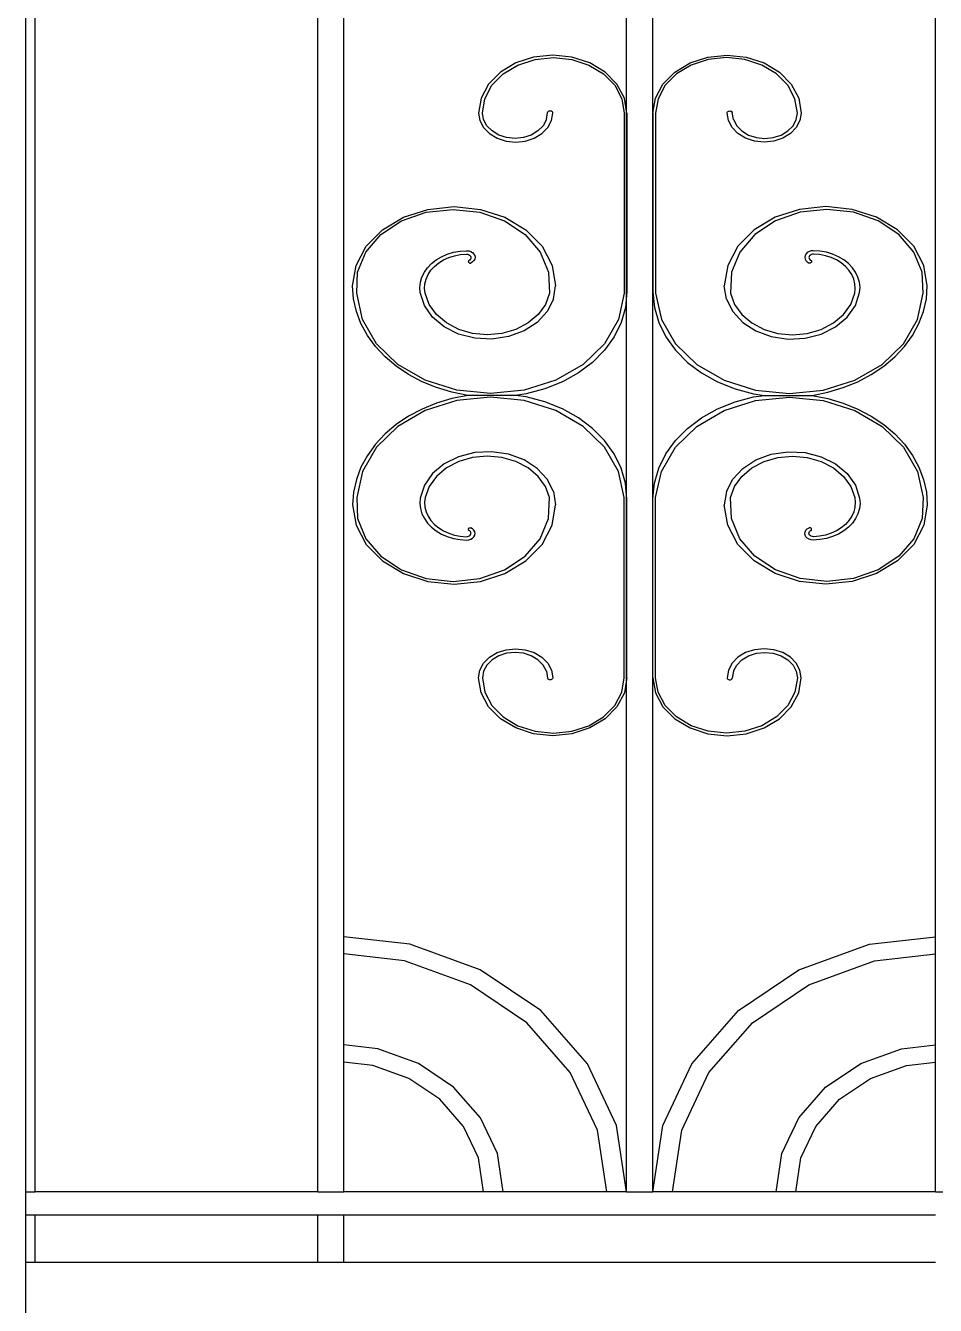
# Model space of a CAD drawing. Header units: millimetres. Extents: x 173236 to 801264, y -94969 to 615039.
# Drawn here: x 445924 to 446342, y -1854 to -1266 of the extents above; entities that cross this region are included whole.
import ezdxf

# ---------------------------------------------------------------- set-up
doc = ezdxf.new("R2010")
doc.units = ezdxf.units.MM
doc.header["$MEASUREMENT"] = 0
doc.layers.add('VOX-A-STAIRS-STEPS', color=140, linetype='Continuous')
doc.layers.add('VOX-A-WALL-PATT', color=233, linetype='Continuous')

# ---------------------------------------------------------------- blocks, each defined once
blk = doc.blocks.new('SSS')
at = {"layer": 'VOX-A-WALL-PATT'}
for p, q in [((384224.92, -1491.24), (384224.92, -2225.46)), ((384229.27, -2225.46), (384229.27, -1491.24)), ((384359.27, -2225.46), (384359.27, -1491.24)), ((384371.27, -2108.11), (384371.27, -1491.24)), ((384501.27, -1728.54), (384501.27, -1491.24)), ((384513.27, -2225.46), (384513.27, -1491.24)), ((384643.27, -2108.11), (384643.27, -1491.24)), ((384450.29, -1706.3), (384443.23, -1710.53)), ((384458.51, -1703.63), (384450.29, -1706.3)), ((384451.31, -1707.3), (384459.17, -1704.76)), ((384467.33, -1702.73), (384458.51, -1703.63)), ((384459.17, -1704.76), (384467.6, -1703.89)), ((384476.15, -1703.63), (384467.33, -1702.73)), ((384467.6, -1703.89), (384476.04, -1704.76)), ((384476.04, -1704.76), (384483.9, -1707.3)), ((384484.37, -1706.3), (384476.15, -1703.63)), ((384491.43, -1710.53), (384484.37, -1706.3)), ((384523.4, -1710.53), (384530.45, -1706.3)), ((384530.45, -1706.3), (384538.68, -1703.63)), ((384538.79, -1704.76), (384530.93, -1707.3)), ((384538.68, -1703.63), (384547.5, -1702.73)), ((384547.22, -1703.89), (384538.79, -1704.76)), ((384555.66, -1704.76), (384547.22, -1703.89)), ((384547.5, -1702.73), (384556.32, -1703.63)), ((384563.52, -1707.3), (384555.66, -1704.76)), ((384556.32, -1703.63), (384564.54, -1706.3)), ((384564.54, -1706.3), (384571.6, -1710.53)), ((384443.23, -1710.53), (384437.81, -1716.05)), ((384439.38, -1716.63), (384444.56, -1711.35)), ((384444.56, -1711.35), (384451.31, -1707.3)), ((384483.9, -1707.3), (384490.65, -1711.35)), ((384490.65, -1711.35), (384495.83, -1716.63)), ((384496.85, -1716.05), (384491.43, -1710.53)), ((384517.98, -1716.05), (384523.4, -1710.53)), ((384524.18, -1711.35), (384519, -1716.63)), ((384530.93, -1707.3), (384524.18, -1711.35)), ((384570.27, -1711.35), (384563.52, -1707.3)), ((384575.45, -1716.63), (384570.27, -1711.35)), ((384571.6, -1710.53), (384577.01, -1716.05)), ((384437.81, -1716.05), (384434.41, -1722.48)), ((384436.12, -1722.78), (384439.38, -1716.63)), ((384495.83, -1716.63), (384499.09, -1722.78)), ((384500.25, -1722.48), (384496.85, -1716.05)), ((384514.58, -1722.48), (384517.98, -1716.05)), ((384519, -1716.63), (384515.74, -1722.78)), ((384578.7, -1722.78), (384575.45, -1716.63)), ((384577.01, -1716.05), (384580.42, -1722.48)), ((384434.41, -1722.48), (384433.25, -1729.37)), ((384435.01, -1729.37), (384436.12, -1722.78)), ((384499.09, -1722.78), (384500.2, -1729.37)), ((384501.27, -1728.54), (384500.25, -1722.48)), ((384513.41, -1729.37), (384514.58, -1722.48)), ((384515.74, -1722.78), (384514.63, -1729.37)), ((384579.81, -1729.37), (384578.7, -1722.78)), ((384580.42, -1722.48), (384581.58, -1729.37)), ((384433.25, -1729.37), (384433.83, -1732.82)), ((384435.52, -1732.4), (384435.01, -1729.37)), ((384464.39, -1732.4), (384464.94, -1729.13)), ((384465.06, -1728.9), (384464.94, -1729.13)), ((384465.25, -1728.7), (384465.06, -1728.9)), ((384465.51, -1728.55), (384465.25, -1728.7)), ((384465.8, -1728.46), (384465.51, -1728.55)), ((384466.11, -1728.42), (384465.8, -1728.46)), ((384466.43, -1728.46), (384466.11, -1728.42)), ((384466.72, -1728.55), (384466.43, -1728.46)), ((384466.97, -1728.7), (384466.72, -1728.55)), ((384466.75, -1732.82), (384467.33, -1729.37)), ((384467.17, -1728.9), (384466.97, -1728.7)), ((384467.29, -1729.13), (384467.17, -1728.9)), ((384467.33, -1729.37), (384467.29, -1729.13)), ((384500.2, -1729.37), (384500.2, -1812.23)), ((384501.41, -1729.37), (384501.27, -1728.54)), ((384501.27, -1813.24), (384501.27, -1728.54)), ((384501.41, -1729.37), (384501.41, -1811.74)), ((384513.41, -1729.37), (384513.41, -1811.74)), ((384514.63, -1729.37), (384514.63, -1812.23)), ((384547.5, -1729.37), (384547.54, -1729.13)), ((384548.08, -1732.82), (384547.5, -1729.37)), ((384547.54, -1729.13), (384547.66, -1728.9)), ((384547.66, -1728.9), (384547.85, -1728.7)), ((384547.85, -1728.7), (384548.1, -1728.55)), ((384548.1, -1728.55), (384548.4, -1728.46)), ((384548.4, -1728.46), (384548.71, -1728.42)), ((384548.71, -1728.42), (384549.03, -1728.46)), ((384549.03, -1728.46), (384549.32, -1728.55)), ((384549.32, -1728.55), (384549.57, -1728.7)), ((384549.57, -1728.7), (384549.76, -1728.9)), ((384549.76, -1728.9), (384549.89, -1729.13)), ((384550.44, -1732.4), (384549.89, -1729.13)), ((384579.3, -1732.4), (384579.81, -1729.37)), ((384581.58, -1729.37), (384581, -1732.82)), ((384433.83, -1732.82), (384435.53, -1736.04)), ((384437.01, -1735.22), (384435.52, -1732.4)), ((384435.53, -1736.04), (384438.24, -1738.8)), ((384439.39, -1737.64), (384437.01, -1735.22)), ((384462.9, -1735.22), (384460.52, -1737.64)), ((384462.34, -1738.8), (384465.05, -1736.04)), ((384464.39, -1732.4), (384462.9, -1735.22)), ((384465.05, -1736.04), (384466.75, -1732.82)), ((384549.78, -1736.04), (384548.08, -1732.82)), ((384552.49, -1738.8), (384549.78, -1736.04)), ((384550.44, -1732.4), (384551.93, -1735.22)), ((384551.93, -1735.22), (384554.3, -1737.64)), ((384575.44, -1737.64), (384577.81, -1735.22)), ((384579.3, -1736.04), (384576.59, -1738.8)), ((384577.81, -1735.22), (384579.3, -1732.4)), ((384581, -1732.82), (384579.3, -1736.04)), ((384438.24, -1738.8), (384441.77, -1740.91)), ((384442.48, -1739.49), (384439.39, -1737.64)), ((384441.77, -1740.91), (384445.88, -1742.24)), ((384446.09, -1740.66), (384442.48, -1739.49)), ((384449.96, -1741.06), (384446.09, -1740.66)), ((384453.82, -1740.66), (384449.96, -1741.06)), ((384457.43, -1739.49), (384453.82, -1740.66)), ((384454.7, -1742.24), (384458.81, -1740.91)), ((384460.52, -1737.64), (384457.43, -1739.49)), ((384458.81, -1740.91), (384462.34, -1738.8)), ((384556.02, -1740.91), (384552.49, -1738.8)), ((384554.3, -1737.64), (384557.4, -1739.49)), ((384560.13, -1742.24), (384556.02, -1740.91)), ((384557.4, -1739.49), (384561, -1740.66)), ((384561, -1740.66), (384564.87, -1741.06)), ((384564.87, -1741.06), (384568.74, -1740.66)), ((384568.74, -1740.66), (384572.34, -1739.49)), ((384573.06, -1740.91), (384568.95, -1742.24)), ((384572.34, -1739.49), (384575.44, -1737.64)), ((384576.59, -1738.8), (384573.06, -1740.91)), ((384445.88, -1742.24), (384450.29, -1742.7)), ((384450.29, -1742.7), (384454.7, -1742.24)), ((384564.54, -1742.7), (384560.13, -1742.24)), ((384568.95, -1742.24), (384564.54, -1742.7)), ((384397.84, -1778.98), (384409.18, -1775.02)), ((384398.62, -1777.31), (384409.88, -1773.67)), ((384409.18, -1775.02), (384421.48, -1773.67)), ((384409.88, -1773.67), (384421.96, -1772.42)), ((384421.48, -1773.67), (384433.78, -1775.02)), ((384421.96, -1772.42), (384434.04, -1773.67)), ((384433.78, -1775.02), (384445.12, -1778.98)), ((384434.04, -1773.67), (384445.3, -1777.31)), ((384580.79, -1773.67), (384569.53, -1777.31)), ((384581.05, -1775.02), (384569.71, -1778.98)), ((384592.87, -1772.42), (384580.79, -1773.67)), ((384593.34, -1773.67), (384581.05, -1775.02)), ((384604.95, -1773.67), (384592.87, -1772.42)), ((384605.64, -1775.02), (384593.34, -1773.67)), ((384616.2, -1777.31), (384604.95, -1773.67)), ((384616.98, -1778.98), (384605.64, -1775.02)), ((384381.54, -1790.67), (384388.96, -1783.11)), ((384388.34, -1785.23), (384397.84, -1778.98)), ((384388.96, -1783.11), (384398.62, -1777.31)), ((384445.12, -1778.98), (384454.62, -1785.23)), ((384445.3, -1777.31), (384454.96, -1783.11)), ((384454.96, -1783.11), (384462.38, -1790.67)), ((384559.86, -1783.11), (384552.45, -1790.67)), ((384569.53, -1777.31), (384559.86, -1783.11)), ((384569.71, -1778.98), (384560.2, -1785.23)), ((384625.87, -1783.11), (384616.2, -1777.31)), ((384626.49, -1785.23), (384616.98, -1778.98)), ((384633.29, -1790.67), (384625.87, -1783.11)), ((384381.41, -1793.29), (384388.34, -1785.23)), ((384454.62, -1785.23), (384461.55, -1793.29)), ((384560.2, -1785.23), (384553.28, -1793.29)), ((384633.41, -1793.29), (384626.49, -1785.23)), ((384376.88, -1799.47), (384381.54, -1790.67)), ((384377.6, -1802.53), (384381.41, -1793.29)), ((384416.17, -1795.46), (384418.84, -1794.29)), ((384418.84, -1794.29), (384421.69, -1793.43)), ((384421.69, -1793.43), (384424.67, -1792.89)), ((384422.08, -1795.01), (384424.8, -1794.47)), ((384424.67, -1792.89), (384427.71, -1792.68)), ((384424.8, -1794.47), (384427.59, -1794.23)), ((384427.59, -1794.23), (384428.12, -1794.27)), ((384427.71, -1792.68), (384428.72, -1792.78)), ((384428.12, -1794.27), (384428.63, -1794.42)), ((384428.63, -1794.42), (384429.07, -1794.67)), ((384428.72, -1792.78), (384429.65, -1793.09)), ((384429.07, -1794.67), (384429.41, -1794.99)), ((384429.65, -1793.09), (384430.46, -1793.57)), ((384430.46, -1793.57), (384431.07, -1794.2)), ((384431.07, -1794.2), (384431.46, -1794.93)), ((384461.55, -1793.29), (384465.36, -1802.53)), ((384462.38, -1790.67), (384467.04, -1799.47)), ((384552.45, -1790.67), (384547.78, -1799.47)), ((384553.28, -1793.29), (384549.46, -1802.53)), ((384583.75, -1794.2), (384583.37, -1794.93)), ((384584.37, -1793.57), (384583.75, -1794.2)), ((384585.17, -1793.09), (384584.37, -1793.57)), ((384586.11, -1792.78), (384585.17, -1793.09)), ((384585.76, -1794.67), (384585.42, -1794.99)), ((384586.2, -1794.42), (384585.76, -1794.67)), ((384587.12, -1792.68), (384586.11, -1792.78)), ((384586.7, -1794.27), (384586.2, -1794.42)), ((384587.24, -1794.23), (384586.7, -1794.27)), ((384590.16, -1792.89), (384587.12, -1792.68)), ((384590.03, -1794.47), (384587.24, -1794.23)), ((384592.75, -1795.01), (384590.03, -1794.47)), ((384593.13, -1793.43), (384590.16, -1792.89)), ((384595.98, -1794.29), (384593.13, -1793.43)), ((384598.65, -1795.46), (384595.98, -1794.29)), ((384637.95, -1799.47), (384633.29, -1790.67)), ((384637.23, -1802.53), (384633.41, -1793.29)), ((384375.29, -1808.91), (384376.88, -1799.47)), ((384408.27, -1802.59), (384409.74, -1800.5)), ((384409.74, -1800.5), (384411.58, -1798.59)), ((384411.32, -1801.69), (384412.95, -1799.9)), ((384411.58, -1798.59), (384413.74, -1796.9)), ((384412.95, -1799.9), (384414.87, -1798.31)), ((384413.74, -1796.9), (384416.17, -1795.46)), ((384414.87, -1798.31), (384417.07, -1796.95)), ((384417.07, -1796.95), (384419.49, -1795.84)), ((384419.49, -1795.84), (384422.08, -1795.01)), ((384428.51, -1797.47), (384428.48, -1797.66)), ((384428.48, -1797.66), (384428.51, -1797.84)), ((384428.6, -1797.3), (384428.51, -1797.47)), ((384428.51, -1797.84), (384428.61, -1798.02)), ((384428.74, -1797.15), (384428.6, -1797.3)), ((384428.61, -1798.02), (384428.76, -1798.17)), ((384428.93, -1797.03), (384428.74, -1797.15)), ((384428.76, -1798.17), (384428.95, -1798.28)), ((384429.16, -1796.96), (384428.93, -1797.03)), ((384428.95, -1798.28), (384429.17, -1798.35)), ((384429.47, -1796.61), (384429.16, -1796.96)), ((384429.17, -1798.35), (384429.41, -1798.37)), ((384429.41, -1794.99), (384429.63, -1795.38)), ((384429.41, -1798.37), (384429.65, -1798.34)), ((384429.66, -1796.22), (384429.47, -1796.61)), ((384429.63, -1795.38), (384429.72, -1795.8)), ((384430.46, -1797.86), (384429.65, -1798.34)), ((384429.72, -1795.8), (384429.66, -1796.22)), ((384431.07, -1797.23), (384430.46, -1797.86)), ((384431.46, -1796.5), (384431.07, -1797.23)), ((384431.46, -1794.93), (384431.59, -1795.72)), ((384431.59, -1795.72), (384431.46, -1796.5)), ((384467.04, -1799.47), (384468.63, -1808.91)), ((384547.78, -1799.47), (384546.19, -1808.91)), ((384583.37, -1794.93), (384583.23, -1795.72)), ((384583.23, -1795.72), (384583.37, -1796.5)), ((384583.37, -1796.5), (384583.75, -1797.23)), ((384583.75, -1797.23), (384584.37, -1797.86)), ((384584.37, -1797.86), (384585.17, -1798.34)), ((384585.2, -1795.38), (384585.11, -1795.8)), ((384585.11, -1795.8), (384585.16, -1796.22)), ((384585.16, -1796.22), (384585.36, -1796.61)), ((384585.41, -1798.37), (384585.17, -1798.34)), ((384585.42, -1794.99), (384585.2, -1795.38)), ((384585.36, -1796.61), (384585.67, -1796.96)), ((384585.65, -1798.35), (384585.41, -1798.37)), ((384585.88, -1798.28), (384585.65, -1798.35)), ((384585.67, -1796.96), (384585.89, -1797.03)), ((384586.07, -1798.17), (384585.88, -1798.28)), ((384585.89, -1797.03), (384586.08, -1797.15)), ((384586.22, -1798.02), (384586.07, -1798.17)), ((384586.08, -1797.15), (384586.23, -1797.3)), ((384586.31, -1797.84), (384586.22, -1798.02)), ((384586.23, -1797.3), (384586.32, -1797.47)), ((384586.35, -1797.66), (384586.31, -1797.84)), ((384586.32, -1797.47), (384586.35, -1797.66)), ((384595.34, -1795.84), (384592.75, -1795.01)), ((384597.76, -1796.95), (384595.34, -1795.84)), ((384599.95, -1798.31), (384597.76, -1796.95)), ((384601.09, -1796.9), (384598.65, -1795.46)), ((384601.88, -1799.9), (384599.95, -1798.31)), ((384603.25, -1798.59), (384601.09, -1796.9)), ((384603.5, -1801.69), (384601.88, -1799.9)), ((384605.08, -1800.5), (384603.25, -1798.59)), ((384606.56, -1802.59), (384605.08, -1800.5)), ((384639.54, -1808.91), (384637.95, -1799.47)), ((384377.2, -1812.23), (384377.6, -1802.53)), ((384406.49, -1807.15), (384407.17, -1804.82)), ((384407.17, -1804.82), (384408.27, -1802.59)), ((384408.57, -1807.86), (384409.11, -1805.71)), ((384409.11, -1805.71), (384410.04, -1803.64)), ((384410.04, -1803.64), (384411.32, -1801.69)), ((384465.36, -1802.53), (384465.76, -1812.23)), ((384549.46, -1802.53), (384549.07, -1812.23)), ((384604.79, -1803.64), (384603.5, -1801.69)), ((384605.71, -1805.71), (384604.79, -1803.64)), ((384606.26, -1807.86), (384605.71, -1805.71)), ((384607.65, -1804.82), (384606.56, -1802.59)), ((384608.34, -1807.15), (384607.65, -1804.82)), ((384637.62, -1812.23), (384637.23, -1802.53)), ((384375.72, -1814.78), (384375.29, -1808.91)), ((384379.83, -1824.29), (384377.2, -1812.23)), ((384406.23, -1809.53), (384406.49, -1807.15)), ((384406.39, -1811.91), (384406.23, -1809.53)), ((384408.32, -1817.85), (384406.39, -1811.91)), ((384408.41, -1810.05), (384408.57, -1807.86)), ((384408.66, -1812.23), (384408.41, -1810.05)), ((384410.5, -1817.35), (384408.66, -1812.23)), ((384465.76, -1812.23), (384463.92, -1817.35)), ((384467.65, -1814.99), (384468.63, -1808.91)), ((384500.2, -1812.23), (384497.56, -1824.29)), ((384501.41, -1811.74), (384501.27, -1813.24)), ((384513.41, -1811.74), (384514.07, -1818.79)), ((384514.63, -1812.23), (384517.26, -1824.29)), ((384547.18, -1814.99), (384546.19, -1808.91)), ((384549.07, -1812.23), (384550.91, -1817.35)), ((384604.33, -1817.35), (384606.17, -1812.23)), ((384606.17, -1812.23), (384606.41, -1810.05)), ((384606.41, -1810.05), (384606.26, -1807.86)), ((384606.51, -1817.85), (384608.44, -1811.91)), ((384608.6, -1809.53), (384608.34, -1807.15)), ((384608.44, -1811.91), (384608.6, -1809.53)), ((384634.99, -1824.29), (384637.62, -1812.23)), ((384639.11, -1814.78), (384639.54, -1808.91)), ((384377.01, -1820.58), (384375.72, -1814.78)), ((384412.08, -1823.23), (384408.32, -1817.85)), ((384413.82, -1821.98), (384410.5, -1817.35)), ((384463.92, -1817.35), (384460.6, -1821.98)), ((384467.65, -1814.99), (384464.76, -1820.69)), ((384501.27, -1813.24), (384500.75, -1818.79)), ((384501.27, -1905.19), (384501.27, -1813.24)), ((384547.18, -1814.99), (384550.07, -1820.69)), ((384550.91, -1817.35), (384554.23, -1821.98)), ((384601.01, -1821.98), (384604.33, -1817.35)), ((384602.75, -1823.23), (384606.51, -1817.85)), ((384637.82, -1820.58), (384639.11, -1814.78)), ((384379.14, -1826.22), (384377.01, -1820.58)), ((384386.27, -1835.44), (384379.83, -1824.29)), ((384417.43, -1827.7), (384412.08, -1823.23)), ((384418.43, -1825.89), (384413.82, -1821.98)), ((384460.6, -1821.98), (384455.99, -1825.89)), ((384464.76, -1820.69), (384460.15, -1825.65)), ((384497.56, -1824.29), (384491.13, -1835.44)), ((384500.75, -1818.79), (384498.78, -1825.68)), ((384514.07, -1818.79), (384516.04, -1825.68)), ((384517.26, -1824.29), (384523.7, -1835.44)), ((384550.07, -1820.69), (384554.67, -1825.65)), ((384554.23, -1821.98), (384558.84, -1825.89)), ((384596.39, -1825.89), (384601.01, -1821.98)), ((384597.39, -1827.7), (384602.75, -1823.23)), ((384628.56, -1835.44), (384634.99, -1824.29)), ((384635.69, -1826.22), (384637.82, -1820.58)), ((384382.08, -1831.63), (384379.14, -1826.22)), ((384424.04, -1831), (384417.43, -1827.7)), ((384424.08, -1828.84), (384418.43, -1825.89)), ((384430.46, -1830.68), (384424.08, -1828.84)), ((384450.34, -1828.84), (384443.96, -1830.68)), ((384454.11, -1829.55), (384447.01, -1832.15)), ((384455.99, -1825.89), (384450.34, -1828.84)), ((384460.15, -1825.65), (384454.11, -1829.55)), ((384498.78, -1825.68), (384495.55, -1832.27)), ((384516.04, -1825.68), (384519.27, -1832.27)), ((384554.67, -1825.65), (384560.72, -1829.55)), ((384558.84, -1825.89), (384564.49, -1828.84)), ((384560.72, -1829.55), (384567.81, -1832.15)), ((384564.49, -1828.84), (384570.87, -1830.68)), ((384584.37, -1830.68), (384590.74, -1828.84)), ((384590.74, -1828.84), (384596.39, -1825.89)), ((384590.78, -1831), (384597.39, -1827.7)), ((384632.75, -1831.63), (384635.69, -1826.22)), ((384385.79, -1836.74), (384382.08, -1831.63)), ((384396.09, -1844.96), (384386.27, -1835.44)), ((384431.49, -1832.9), (384424.04, -1831)), ((384437.21, -1831.31), (384430.46, -1830.68)), ((384439.31, -1833.29), (384431.49, -1832.9)), ((384443.96, -1830.68), (384437.21, -1831.31)), ((384447.01, -1832.15), (384439.31, -1833.29)), ((384491.13, -1835.44), (384481.31, -1844.96)), ((384495.55, -1832.27), (384491.12, -1838.43)), ((384519.27, -1832.27), (384523.7, -1838.43)), ((384523.7, -1835.44), (384533.52, -1844.96)), ((384567.81, -1832.15), (384575.51, -1833.29)), ((384570.87, -1830.68), (384577.62, -1831.31)), ((384575.51, -1833.29), (384583.33, -1832.9)), ((384577.62, -1831.31), (384584.37, -1830.68)), ((384583.33, -1832.9), (384590.78, -1831)), ((384618.73, -1844.96), (384628.56, -1835.44)), ((384629.04, -1836.74), (384632.75, -1831.63)), ((384390.23, -1841.49), (384385.79, -1836.74)), ((384395.33, -1845.81), (384390.23, -1841.49)), ((384491.12, -1838.43), (384485.6, -1844.02)), ((384523.7, -1838.43), (384529.23, -1844.02)), ((384619.49, -1845.81), (384624.6, -1841.49)), ((384624.6, -1841.49), (384629.04, -1836.74)), ((384401.04, -1849.64), (384395.33, -1845.81)), ((384408.67, -1852.23), (384396.09, -1844.96)), ((384481.31, -1844.96), (384468.73, -1852.23)), ((384485.6, -1844.02), (384479.08, -1848.91)), ((384529.23, -1844.02), (384535.74, -1848.91)), ((384533.52, -1844.96), (384546.09, -1852.23)), ((384606.16, -1852.23), (384618.73, -1844.96)), ((384613.79, -1849.64), (384619.49, -1845.81)), ((384407.26, -1852.93), (384401.04, -1849.64)), ((384413.93, -1855.65), (384407.26, -1852.93)), ((384423.18, -1856.8), (384408.67, -1852.23)), ((384468.73, -1852.23), (384454.22, -1856.8)), ((384471.73, -1853.01), (384463.69, -1856.23)), ((384479.08, -1848.91), (384471.73, -1853.01)), ((384535.74, -1848.91), (384543.1, -1853.01)), ((384543.1, -1853.01), (384551.14, -1856.23)), ((384546.09, -1852.23), (384560.61, -1856.8)), ((384591.64, -1856.8), (384606.16, -1852.23)), ((384600.89, -1855.65), (384607.56, -1852.93)), ((384607.56, -1852.93), (384613.79, -1849.64)), ((384420.96, -1857.75), (384413.93, -1855.65)), ((384428.24, -1859.21), (384420.96, -1857.75)), ((384428.24, -1859.21), (384420.96, -1860.67)), ((384438.7, -1858.35), (384423.18, -1856.8)), ((384450.12, -1859.21), (384428.24, -1859.21)), ((384454.22, -1856.8), (384438.7, -1858.35)), ((384455.13, -1858.5), (384450.12, -1859.21)), ((384455.13, -1859.93), (384450.12, -1859.21)), ((384463.69, -1856.23), (384455.13, -1858.5)), ((384551.14, -1856.23), (384559.69, -1858.5)), ((384559.69, -1858.5), (384564.71, -1859.21)), ((384559.69, -1859.93), (384564.71, -1859.21)), ((384560.61, -1856.8), (384576.13, -1858.35)), ((384564.71, -1859.21), (384586.59, -1859.21)), ((384576.13, -1858.35), (384591.64, -1856.8)), ((384586.59, -1859.21), (384593.87, -1857.75)), ((384586.59, -1859.21), (384593.87, -1860.67)), ((384593.87, -1857.75), (384600.89, -1855.65)), ((384407.26, -1865.49), (384401.04, -1868.79)), ((384413.93, -1862.77), (384407.26, -1865.49)), ((384423.18, -1861.63), (384408.67, -1866.19)), ((384420.96, -1860.67), (384413.93, -1862.77)), ((384438.7, -1860.07), (384423.18, -1861.63)), ((384454.22, -1861.63), (384438.7, -1860.07)), ((384468.73, -1866.19), (384454.22, -1861.63)), ((384463.69, -1862.19), (384455.13, -1859.93)), ((384471.73, -1865.41), (384463.69, -1862.19)), ((384479.08, -1869.51), (384471.73, -1865.41)), ((384535.74, -1869.51), (384543.1, -1865.41)), ((384543.1, -1865.41), (384551.14, -1862.19)), ((384546.09, -1866.19), (384560.61, -1861.63)), ((384551.14, -1862.19), (384559.69, -1859.93)), ((384560.61, -1861.63), (384576.13, -1860.07)), ((384576.13, -1860.07), (384591.64, -1861.63)), ((384591.64, -1861.63), (384606.16, -1866.19)), ((384593.87, -1860.67), (384600.89, -1862.77)), ((384600.89, -1862.77), (384607.56, -1865.49)), ((384607.56, -1865.49), (384613.79, -1868.79)), ((384401.04, -1868.79), (384395.33, -1872.62)), ((384408.67, -1866.19), (384396.09, -1873.47)), ((384481.31, -1873.47), (384468.73, -1866.19)), ((384485.6, -1874.41), (384479.08, -1869.51)), ((384529.23, -1874.41), (384535.74, -1869.51)), ((384533.52, -1873.47), (384546.09, -1866.19)), ((384606.16, -1866.19), (384618.73, -1873.47)), ((384613.79, -1868.79), (384619.49, -1872.62)), ((384390.23, -1876.94), (384385.79, -1881.68)), ((384396.09, -1873.47), (384386.27, -1882.99)), ((384395.33, -1872.62), (384390.23, -1876.94)), ((384491.13, -1882.99), (384481.31, -1873.47)), ((384491.12, -1879.99), (384485.6, -1874.41)), ((384523.7, -1882.99), (384533.52, -1873.47)), ((384523.7, -1879.99), (384529.23, -1874.41)), ((384618.73, -1873.47), (384628.56, -1882.99)), ((384619.49, -1872.62), (384624.6, -1876.94)), ((384624.6, -1876.94), (384629.04, -1881.68)), ((384386.27, -1882.99), (384379.83, -1894.14)), ((384385.79, -1881.68), (384382.08, -1886.8)), ((384495.55, -1886.15), (384491.12, -1879.99)), ((384497.56, -1894.14), (384491.13, -1882.99)), ((384517.26, -1894.14), (384523.7, -1882.99)), ((384519.27, -1886.15), (384523.7, -1879.99)), ((384628.56, -1882.99), (384634.99, -1894.14)), ((384629.04, -1881.68), (384632.75, -1886.8)), ((384382.08, -1886.8), (384379.14, -1892.21)), ((384424.04, -1887.43), (384417.43, -1890.72)), ((384431.49, -1885.52), (384424.04, -1887.43)), ((384430.46, -1887.74), (384424.08, -1889.58)), ((384437.21, -1887.12), (384430.46, -1887.74)), ((384439.31, -1885.13), (384431.49, -1885.52)), ((384443.96, -1887.74), (384437.21, -1887.12)), ((384447.01, -1886.27), (384439.31, -1885.13)), ((384450.34, -1889.58), (384443.96, -1887.74)), ((384454.11, -1888.88), (384447.01, -1886.27)), ((384460.15, -1892.78), (384454.11, -1888.88)), ((384498.78, -1892.75), (384495.55, -1886.15)), ((384516.04, -1892.75), (384519.27, -1886.15)), ((384554.67, -1892.78), (384560.72, -1888.88)), ((384560.72, -1888.88), (384567.81, -1886.27)), ((384564.49, -1889.58), (384570.87, -1887.74)), ((384567.81, -1886.27), (384575.51, -1885.13)), ((384570.87, -1887.74), (384577.62, -1887.12)), ((384575.51, -1885.13), (384583.33, -1885.52)), ((384577.62, -1887.12), (384584.37, -1887.74)), ((384583.33, -1885.52), (384590.78, -1887.43)), ((384584.37, -1887.74), (384590.74, -1889.58)), ((384590.78, -1887.43), (384597.39, -1890.72)), ((384632.75, -1886.8), (384635.69, -1892.21)), ((384379.14, -1892.21), (384377.01, -1897.85)), ((384379.83, -1894.14), (384377.2, -1906.19)), ((384417.43, -1890.72), (384412.08, -1895.2)), ((384418.43, -1892.54), (384413.82, -1896.44)), ((384424.08, -1889.58), (384418.43, -1892.54)), ((384455.99, -1892.54), (384450.34, -1889.58)), ((384460.6, -1896.44), (384455.99, -1892.54)), ((384464.76, -1897.73), (384460.15, -1892.78)), ((384500.2, -1906.19), (384497.56, -1894.14)), ((384500.75, -1899.64), (384498.78, -1892.75)), ((384514.07, -1899.64), (384516.04, -1892.75)), ((384514.63, -1906.19), (384517.26, -1894.14)), ((384550.07, -1897.73), (384554.67, -1892.78)), ((384554.23, -1896.44), (384558.84, -1892.54)), ((384558.84, -1892.54), (384564.49, -1889.58)), ((384590.74, -1889.58), (384596.39, -1892.54)), ((384596.39, -1892.54), (384601.01, -1896.44)), ((384597.39, -1890.72), (384602.75, -1895.2)), ((384634.99, -1894.14), (384637.62, -1906.19)), ((384635.69, -1892.21), (384637.82, -1897.85)), ((384377.01, -1897.85), (384375.72, -1903.64)), ((384408.32, -1900.57), (384406.39, -1906.51)), ((384412.08, -1895.2), (384408.32, -1900.57)), ((384413.82, -1896.44), (384410.5, -1901.08)), ((384463.92, -1901.08), (384460.6, -1896.44)), ((384467.65, -1903.43), (384464.76, -1897.73)), ((384501.27, -1905.19), (384500.75, -1899.64)), ((384513.41, -1906.68), (384514.07, -1899.64)), ((384547.18, -1903.43), (384550.07, -1897.73)), ((384550.91, -1901.08), (384554.23, -1896.44)), ((384601.01, -1896.44), (384604.33, -1901.08)), ((384602.75, -1895.2), (384606.51, -1900.57)), ((384606.51, -1900.57), (384608.44, -1906.51)), ((384637.82, -1897.85), (384639.11, -1903.64)), ((384375.72, -1903.64), (384375.29, -1909.51)), ((384377.2, -1906.19), (384377.6, -1915.9)), ((384406.39, -1906.51), (384406.23, -1908.9)), ((384408.66, -1906.19), (384408.41, -1908.38)), ((384410.5, -1901.08), (384408.66, -1906.19)), ((384465.76, -1906.19), (384463.92, -1901.08)), ((384465.36, -1915.9), (384465.76, -1906.19)), ((384467.65, -1903.43), (384468.63, -1909.51)), ((384500.2, -1989.05), (384500.2, -1906.19)), ((384501.27, -1989.89), (384501.27, -1905.19)), ((384501.41, -1906.68), (384501.27, -1905.19)), ((384501.41, -1989.05), (384501.41, -1906.68)), ((384513.41, -1989.05), (384513.41, -1906.68)), ((384514.63, -1989.05), (384514.63, -1906.19)), ((384547.18, -1903.43), (384546.19, -1909.51)), ((384549.07, -1906.19), (384550.91, -1901.08)), ((384549.46, -1915.9), (384549.07, -1906.19)), ((384604.33, -1901.08), (384606.17, -1906.19)), ((384606.17, -1906.19), (384606.41, -1908.38)), ((384608.44, -1906.51), (384608.6, -1908.9)), ((384637.62, -1906.19), (384637.23, -1915.9)), ((384639.11, -1903.64), (384639.54, -1909.51)), ((384375.29, -1909.51), (384376.88, -1918.96)), ((384406.23, -1908.9), (384406.49, -1911.28)), ((384406.49, -1911.28), (384407.17, -1913.61)), ((384408.41, -1908.38), (384408.57, -1910.57)), ((384408.57, -1910.57), (384409.11, -1912.72)), ((384467.04, -1918.96), (384468.63, -1909.51)), ((384547.78, -1918.96), (384546.19, -1909.51)), ((384606.26, -1910.57), (384605.71, -1912.72)), ((384606.41, -1908.38), (384606.26, -1910.57)), ((384608.34, -1911.28), (384607.65, -1913.61)), ((384608.6, -1908.9), (384608.34, -1911.28)), ((384639.54, -1909.51), (384637.95, -1918.96)), ((384377.6, -1915.9), (384381.41, -1925.14)), ((384407.17, -1913.61), (384408.27, -1915.84)), ((384408.27, -1915.84), (384409.74, -1917.93)), ((384409.11, -1912.72), (384410.04, -1914.79)), ((384409.74, -1917.93), (384411.58, -1919.84)), ((384410.04, -1914.79), (384411.32, -1916.73)), ((384411.32, -1916.73), (384412.95, -1918.52)), ((384461.55, -1925.14), (384465.36, -1915.9)), ((384553.28, -1925.14), (384549.46, -1915.9)), ((384603.5, -1916.73), (384601.88, -1918.52)), ((384605.08, -1917.93), (384603.25, -1919.84)), ((384604.79, -1914.79), (384603.5, -1916.73)), ((384605.71, -1912.72), (384604.79, -1914.79)), ((384606.56, -1915.84), (384605.08, -1917.93)), ((384607.65, -1913.61), (384606.56, -1915.84)), ((384637.23, -1915.9), (384633.41, -1925.14)), ((384376.88, -1918.96), (384381.54, -1927.76)), ((384411.58, -1919.84), (384413.74, -1921.53)), ((384412.95, -1918.52), (384414.87, -1920.11)), ((384413.74, -1921.53), (384416.17, -1922.97)), ((384414.87, -1920.11), (384417.07, -1921.48)), ((384416.17, -1922.97), (384418.84, -1924.13)), ((384417.07, -1921.48), (384419.49, -1922.59)), ((384418.84, -1924.13), (384421.69, -1924.99)), ((384419.49, -1922.59), (384422.08, -1923.42)), ((384422.08, -1923.42), (384424.8, -1923.96)), ((384424.8, -1923.96), (384427.59, -1924.2)), ((384427.59, -1924.2), (384428.12, -1924.15)), ((384428.12, -1924.15), (384428.63, -1924)), ((384428.48, -1920.77), (384428.51, -1920.58)), ((384428.51, -1920.95), (384428.48, -1920.77)), ((384428.51, -1920.58), (384428.61, -1920.41)), ((384428.6, -1921.13), (384428.51, -1920.95)), ((384428.74, -1921.28), (384428.6, -1921.13)), ((384428.61, -1920.41), (384428.76, -1920.26)), ((384428.63, -1924), (384429.07, -1923.76)), ((384428.93, -1921.4), (384428.74, -1921.28)), ((384428.76, -1920.26), (384428.95, -1920.15)), ((384429.16, -1921.47), (384428.93, -1921.4)), ((384428.95, -1920.15), (384429.17, -1920.08)), ((384429.07, -1923.76), (384429.41, -1923.43)), ((384429.47, -1921.81), (384429.16, -1921.47)), ((384429.17, -1920.08), (384429.41, -1920.05)), ((384429.41, -1920.05), (384429.65, -1920.08)), ((384429.41, -1923.43), (384429.63, -1923.04)), ((384429.66, -1922.21), (384429.47, -1921.81)), ((384429.63, -1923.04), (384429.72, -1922.63)), ((384430.46, -1920.56), (384429.65, -1920.08)), ((384429.72, -1922.63), (384429.66, -1922.21)), ((384431.07, -1921.19), (384430.46, -1920.56)), ((384430.46, -1924.86), (384431.07, -1924.23)), ((384431.46, -1921.92), (384431.07, -1921.19)), ((384431.07, -1924.23), (384431.46, -1923.49)), ((384431.59, -1922.71), (384431.46, -1921.92)), ((384431.46, -1923.49), (384431.59, -1922.71)), ((384462.38, -1927.76), (384467.04, -1918.96)), ((384552.45, -1927.76), (384547.78, -1918.96)), ((384583.23, -1922.71), (384583.37, -1921.92)), ((384583.37, -1923.49), (384583.23, -1922.71)), ((384583.37, -1921.92), (384583.75, -1921.19)), ((384583.75, -1924.23), (384583.37, -1923.49)), ((384583.75, -1921.19), (384584.37, -1920.56)), ((384584.37, -1924.86), (384583.75, -1924.23)), ((384584.37, -1920.56), (384585.17, -1920.08)), ((384585.11, -1922.63), (384585.16, -1922.21)), ((384585.2, -1923.04), (384585.11, -1922.63)), ((384585.16, -1922.21), (384585.36, -1921.81)), ((384585.41, -1920.05), (384585.17, -1920.08)), ((384585.42, -1923.43), (384585.2, -1923.04)), ((384585.36, -1921.81), (384585.67, -1921.47)), ((384585.65, -1920.08), (384585.41, -1920.05)), ((384585.76, -1923.76), (384585.42, -1923.43)), ((384585.88, -1920.15), (384585.65, -1920.08)), ((384585.67, -1921.47), (384585.89, -1921.4)), ((384586.2, -1924), (384585.76, -1923.76)), ((384586.07, -1920.26), (384585.88, -1920.15)), ((384585.89, -1921.4), (384586.08, -1921.28)), ((384586.22, -1920.41), (384586.07, -1920.26)), ((384586.08, -1921.28), (384586.23, -1921.13)), ((384586.7, -1924.15), (384586.2, -1924)), ((384586.31, -1920.58), (384586.22, -1920.41)), ((384586.23, -1921.13), (384586.32, -1920.95)), ((384586.35, -1920.77), (384586.31, -1920.58)), ((384586.32, -1920.95), (384586.35, -1920.77)), ((384587.24, -1924.2), (384586.7, -1924.15)), ((384590.03, -1923.96), (384587.24, -1924.2)), ((384592.75, -1923.42), (384590.03, -1923.96)), ((384595.34, -1922.59), (384592.75, -1923.42)), ((384595.98, -1924.13), (384593.13, -1924.99)), ((384597.76, -1921.48), (384595.34, -1922.59)), ((384598.65, -1922.97), (384595.98, -1924.13)), ((384599.95, -1920.11), (384597.76, -1921.48)), ((384601.09, -1921.53), (384598.65, -1922.97)), ((384601.88, -1918.52), (384599.95, -1920.11)), ((384603.25, -1919.84), (384601.09, -1921.53)), ((384637.95, -1918.96), (384633.29, -1927.76)), ((384381.41, -1925.14), (384388.34, -1933.2)), ((384381.54, -1927.76), (384388.96, -1935.31)), ((384421.69, -1924.99), (384424.67, -1925.53)), ((384424.67, -1925.53), (384427.71, -1925.74)), ((384427.71, -1925.74), (384428.72, -1925.64)), ((384428.72, -1925.64), (384429.65, -1925.34)), ((384429.65, -1925.34), (384430.46, -1924.86)), ((384454.62, -1933.2), (384461.55, -1925.14)), ((384454.96, -1935.31), (384462.38, -1927.76)), ((384559.86, -1935.31), (384552.45, -1927.76)), ((384560.2, -1933.2), (384553.28, -1925.14)), ((384585.17, -1925.34), (384584.37, -1924.86)), ((384586.11, -1925.64), (384585.17, -1925.34)), ((384587.12, -1925.74), (384586.11, -1925.64)), ((384590.16, -1925.53), (384587.12, -1925.74)), ((384593.13, -1924.99), (384590.16, -1925.53)), ((384633.29, -1927.76), (384625.87, -1935.31)), ((384633.41, -1925.14), (384626.49, -1933.2)), ((384388.34, -1933.2), (384397.84, -1939.45)), ((384388.96, -1935.31), (384398.62, -1941.11)), ((384445.12, -1939.45), (384454.62, -1933.2)), ((384445.3, -1941.11), (384454.96, -1935.31)), ((384569.53, -1941.11), (384559.86, -1935.31)), ((384569.71, -1939.45), (384560.2, -1933.2)), ((384625.87, -1935.31), (384616.2, -1941.11)), ((384626.49, -1933.2), (384616.98, -1939.45)), ((384397.84, -1939.45), (384409.18, -1943.41)), ((384398.62, -1941.11), (384409.88, -1944.76)), ((384433.78, -1943.41), (384445.12, -1939.45)), ((384434.04, -1944.76), (384445.3, -1941.11)), ((384580.79, -1944.76), (384569.53, -1941.11)), ((384581.05, -1943.41), (384569.71, -1939.45)), ((384616.2, -1941.11), (384604.95, -1944.76)), ((384616.98, -1939.45), (384605.64, -1943.41)), ((384409.18, -1943.41), (384421.48, -1944.76)), ((384409.88, -1944.76), (384421.96, -1946)), ((384421.48, -1944.76), (384433.78, -1943.41)), ((384421.96, -1946), (384434.04, -1944.76)), ((384592.87, -1946), (384580.79, -1944.76)), ((384593.34, -1944.76), (384581.05, -1943.41)), ((384604.95, -1944.76), (384592.87, -1946)), ((384605.64, -1943.41), (384593.34, -1944.76)), ((384441.77, -1977.51), (384445.88, -1976.18)), ((384445.88, -1976.18), (384450.29, -1975.73)), ((384450.29, -1975.73), (384454.7, -1976.18)), ((384454.7, -1976.18), (384458.81, -1977.51)), ((384560.13, -1976.18), (384556.02, -1977.51)), ((384564.54, -1975.73), (384560.13, -1976.18)), ((384568.95, -1976.18), (384564.54, -1975.73)), ((384573.06, -1977.51), (384568.95, -1976.18)), ((384433.83, -1985.6), (384435.53, -1982.39)), ((384435.53, -1982.39), (384438.24, -1979.63)), ((384439.39, -1980.79), (384437.01, -1983.21)), ((384438.24, -1979.63), (384441.77, -1977.51)), ((384442.48, -1978.93), (384439.39, -1980.79)), ((384446.09, -1977.77), (384442.48, -1978.93)), ((384449.96, -1977.37), (384446.09, -1977.77)), ((384453.82, -1977.77), (384449.96, -1977.37)), ((384457.43, -1978.93), (384453.82, -1977.77)), ((384460.52, -1980.79), (384457.43, -1978.93)), ((384458.81, -1977.51), (384462.34, -1979.63)), ((384462.9, -1983.21), (384460.52, -1980.79)), ((384462.34, -1979.63), (384465.05, -1982.39)), ((384465.05, -1982.39), (384466.75, -1985.6)), ((384549.78, -1982.39), (384548.08, -1985.6)), ((384552.49, -1979.63), (384549.78, -1982.39)), ((384551.93, -1983.21), (384554.3, -1980.79)), ((384556.02, -1977.51), (384552.49, -1979.63)), ((384554.3, -1980.79), (384557.4, -1978.93)), ((384557.4, -1978.93), (384561, -1977.77)), ((384561, -1977.77), (384564.87, -1977.37)), ((384564.87, -1977.37), (384568.74, -1977.77)), ((384568.74, -1977.77), (384572.34, -1978.93)), ((384572.34, -1978.93), (384575.44, -1980.79)), ((384576.59, -1979.63), (384573.06, -1977.51)), ((384575.44, -1980.79), (384577.81, -1983.21)), ((384579.3, -1982.39), (384576.59, -1979.63)), ((384581, -1985.6), (384579.3, -1982.39)), ((384433.25, -1989.05), (384433.83, -1985.6)), ((384434.41, -1995.95), (384433.25, -1989.05)), ((384435.52, -1986.03), (384435.01, -1989.05)), ((384435.01, -1989.05), (384436.12, -1995.65)), ((384437.01, -1983.21), (384435.52, -1986.03)), ((384464.39, -1986.03), (384462.9, -1983.21)), ((384464.39, -1986.03), (384464.94, -1989.3)), ((384466.75, -1985.6), (384467.33, -1989.05)), ((384467.33, -1989.05), (384467.29, -1989.3)), ((384499.09, -1995.65), (384500.2, -1989.05)), ((384501.41, -1989.05), (384501.27, -1989.89)), ((384513.41, -1989.05), (384514.58, -1995.95)), ((384515.74, -1995.65), (384514.63, -1989.05)), ((384548.08, -1985.6), (384547.5, -1989.05)), ((384547.5, -1989.05), (384547.54, -1989.3)), ((384550.44, -1986.03), (384549.89, -1989.3)), ((384550.44, -1986.03), (384551.93, -1983.21)), ((384577.81, -1983.21), (384579.3, -1986.03)), ((384579.81, -1989.05), (384578.7, -1995.65)), ((384579.3, -1986.03), (384579.81, -1989.05)), ((384580.42, -1995.95), (384581.58, -1989.05)), ((384581.58, -1989.05), (384581, -1985.6)), ((384465.06, -1989.53), (384464.94, -1989.3)), ((384465.25, -1989.72), (384465.06, -1989.53)), ((384465.51, -1989.87), (384465.25, -1989.72)), ((384465.8, -1989.97), (384465.51, -1989.87)), ((384466.11, -1990), (384465.8, -1989.97)), ((384466.43, -1989.97), (384466.11, -1990)), ((384466.72, -1989.87), (384466.43, -1989.97)), ((384466.97, -1989.72), (384466.72, -1989.87)), ((384467.17, -1989.53), (384466.97, -1989.72)), ((384467.29, -1989.3), (384467.17, -1989.53)), ((384501.27, -1989.89), (384500.25, -1995.95)), ((384501.27, -2225.46), (384501.27, -1989.89)), ((384547.54, -1989.3), (384547.66, -1989.53)), ((384547.66, -1989.53), (384547.85, -1989.72)), ((384547.85, -1989.72), (384548.1, -1989.87)), ((384548.1, -1989.87), (384548.4, -1989.97)), ((384548.4, -1989.97), (384548.71, -1990)), ((384548.71, -1990), (384549.03, -1989.97)), ((384549.03, -1989.97), (384549.32, -1989.87)), ((384549.32, -1989.87), (384549.57, -1989.72)), ((384549.57, -1989.72), (384549.76, -1989.53)), ((384549.76, -1989.53), (384549.89, -1989.3)), ((384437.81, -2002.38), (384434.41, -1995.95)), ((384436.12, -1995.65), (384439.38, -2001.79)), ((384495.83, -2001.79), (384499.09, -1995.65)), ((384500.25, -1995.95), (384496.85, -2002.38)), ((384514.58, -1995.95), (384517.98, -2002.38)), ((384519, -2001.79), (384515.74, -1995.65)), ((384578.7, -1995.65), (384575.45, -2001.79)), ((384577.01, -2002.38), (384580.42, -1995.95)), ((384443.23, -2007.89), (384437.81, -2002.38)), ((384439.38, -2001.79), (384444.56, -2007.07)), ((384490.65, -2007.07), (384495.83, -2001.79)), ((384496.85, -2002.38), (384491.43, -2007.89)), ((384517.98, -2002.38), (384523.4, -2007.89)), ((384524.18, -2007.07), (384519, -2001.79)), ((384575.45, -2001.79), (384570.27, -2007.07)), ((384571.6, -2007.89), (384577.01, -2002.38)), ((384450.29, -2012.13), (384443.23, -2007.89)), ((384444.56, -2007.07), (384451.31, -2011.12)), ((384458.51, -2014.79), (384450.29, -2012.13)), ((384451.31, -2011.12), (384459.17, -2013.67)), ((384476.04, -2013.67), (384483.9, -2011.12)), ((384484.37, -2012.13), (384476.15, -2014.79)), ((384483.9, -2011.12), (384490.65, -2007.07)), ((384491.43, -2007.89), (384484.37, -2012.13)), ((384523.4, -2007.89), (384530.45, -2012.13)), ((384530.93, -2011.12), (384524.18, -2007.07)), ((384530.45, -2012.13), (384538.68, -2014.79)), ((384538.79, -2013.67), (384530.93, -2011.12)), ((384563.52, -2011.12), (384555.66, -2013.67)), ((384556.32, -2014.79), (384564.54, -2012.13)), ((384570.27, -2007.07), (384563.52, -2011.12)), ((384564.54, -2012.13), (384571.6, -2007.89)), ((384467.33, -2015.7), (384458.51, -2014.79)), ((384459.17, -2013.67), (384467.6, -2014.53)), ((384476.15, -2014.79), (384467.33, -2015.7)), ((384467.6, -2014.53), (384476.04, -2013.67)), ((384538.68, -2014.79), (384547.5, -2015.7)), ((384547.22, -2014.53), (384538.79, -2013.67)), ((384555.66, -2013.67), (384547.22, -2014.53)), ((384547.5, -2015.7), (384556.32, -2014.79)), ((384401.56, -2111.6), (384371.27, -2108.11)), ((384371.27, -2116.06), (384371.27, -2108.11)), ((384434, -2123.38), (384401.56, -2111.6)), ((384580.54, -2123.38), (384612.99, -2111.6)), ((384612.99, -2111.6), (384643.27, -2108.11)), ((384643.27, -2116.06), (384643.27, -2108.11)), ((384399.21, -2119.28), (384371.27, -2116.06)), ((384371.27, -2157.82), (384371.27, -2116.06)), ((384615.34, -2119.28), (384643.27, -2116.06)), ((384643.27, -2157.82), (384643.27, -2116.06)), ((384429.46, -2130.26), (384399.21, -2119.28)), ((384461.87, -2142.11), (384434, -2123.38)), ((384552.68, -2142.11), (384580.54, -2123.38)), ((384585.08, -2130.26), (384615.34, -2119.28)), ((384455.45, -2147.73), (384429.46, -2130.26)), ((384559.1, -2147.73), (384585.08, -2130.26)), ((384475.39, -2170.5), (384455.45, -2147.73)), ((384483.25, -2166.52), (384461.87, -2142.11)), ((384531.3, -2166.52), (384552.68, -2142.11)), ((384539.16, -2170.5), (384559.1, -2147.73)), ((384386.87, -2159.62), (384371.27, -2157.82)), ((384371.27, -2165.77), (384371.27, -2157.82)), ((384405.64, -2166.43), (384386.87, -2159.62)), ((384608.91, -2166.43), (384627.67, -2159.62)), ((384627.67, -2159.62), (384643.27, -2157.82)), ((384643.27, -2165.77), (384643.27, -2157.82)), ((384384.52, -2167.3), (384371.27, -2165.77)), ((384371.27, -2225.46), (384371.27, -2165.77)), ((384401.1, -2173.31), (384384.52, -2167.3)), ((384421.75, -2177.26), (384405.64, -2166.43)), ((384487.92, -2197.01), (384475.39, -2170.5)), ((384496.69, -2194.95), (384483.25, -2166.52)), ((384517.86, -2194.95), (384531.3, -2166.52)), ((384526.63, -2197.01), (384539.16, -2170.5)), ((384592.8, -2177.26), (384608.91, -2166.43)), ((384613.45, -2173.31), (384630.02, -2167.3)), ((384630.02, -2167.3), (384643.27, -2165.77)), ((384643.27, -2225.46), (384643.27, -2165.77)), ((384415.33, -2182.88), (384401.1, -2173.31)), ((384434.11, -2191.38), (384421.75, -2177.26)), ((384580.43, -2191.38), (384592.8, -2177.26)), ((384599.21, -2182.88), (384613.45, -2173.31)), ((384426.25, -2195.35), (384415.33, -2182.88)), ((384588.29, -2195.35), (384599.21, -2182.88)), ((384441.89, -2207.82), (384434.11, -2191.38)), ((384501.27, -2225.46), (384496.69, -2194.95)), ((384513.27, -2225.46), (384517.86, -2194.95)), ((384572.66, -2207.82), (384580.43, -2191.38)), ((384433.12, -2209.88), (384426.25, -2195.35)), ((384492.2, -2225.46), (384487.92, -2197.01)), ((384522.35, -2225.46), (384526.63, -2197.01)), ((384581.43, -2209.88), (384588.29, -2195.35)), ((384435.46, -2225.46), (384433.12, -2209.88)), ((384444.54, -2225.46), (384441.89, -2207.82)), ((384570.01, -2225.46), (384572.66, -2207.82)), ((384579.09, -2225.46), (384581.43, -2209.88)), ((384224.92, -2225.46), (384229.27, -2225.46)), ((384224.92, -2225.46), (384224.92, -2235.97)), ((384359.27, -2225.46), (384229.27, -2225.46)), ((384359.27, -2225.46), (384371.27, -2225.46)), ((384435.46, -2225.46), (384371.27, -2225.46)), ((384444.54, -2225.46), (384435.46, -2225.46)), ((384492.2, -2225.46), (384444.54, -2225.46)), ((384501.27, -2225.46), (384492.2, -2225.46)), ((384501.27, -2225.46), (384513.27, -2225.46)), ((384522.35, -2225.46), (384513.27, -2225.46)), ((384570.01, -2225.46), (384522.35, -2225.46)), ((384579.09, -2225.46), (384570.01, -2225.46)), ((384643.27, -2225.46), (384579.09, -2225.46)), ((384643.27, -2225.46), (384655.27, -2225.46)), ((384224.92, -2235.97), (384229.27, -2235.97)), ((384224.92, -2235.97), (384224.92, -2257.88)), ((384229.27, -2235.97), (384359.27, -2235.97)), ((384229.27, -2257.88), (384229.27, -2235.97)), ((384359.27, -2235.97), (384371.27, -2235.97)), ((384359.27, -2257.88), (384359.27, -2235.97)), ((384371.27, -2235.97), (384643.27, -2235.97)), ((384371.27, -2257.88), (384371.27, -2235.97)), ((384229.27, -2257.88), (384224.92, -2257.88)), ((384224.92, -2257.88), (384224.92, -2389.3)), ((384359.27, -2257.88), (384229.27, -2257.88)), ((384371.27, -2257.88), (384359.27, -2257.88)), ((384643.27, -2257.88), (384371.27, -2257.88))]:
    blk.add_line(p, q, dxfattribs=at)

msp = doc.modelspace()

# ---------------------------------------------------------------- block references
at = {"layer": 'VOX-A-STAIRS-STEPS'}
msp.add_blockref('SSS', (61699, 423.62), dxfattribs=at)

doc.saveas('drawing.dxf')
